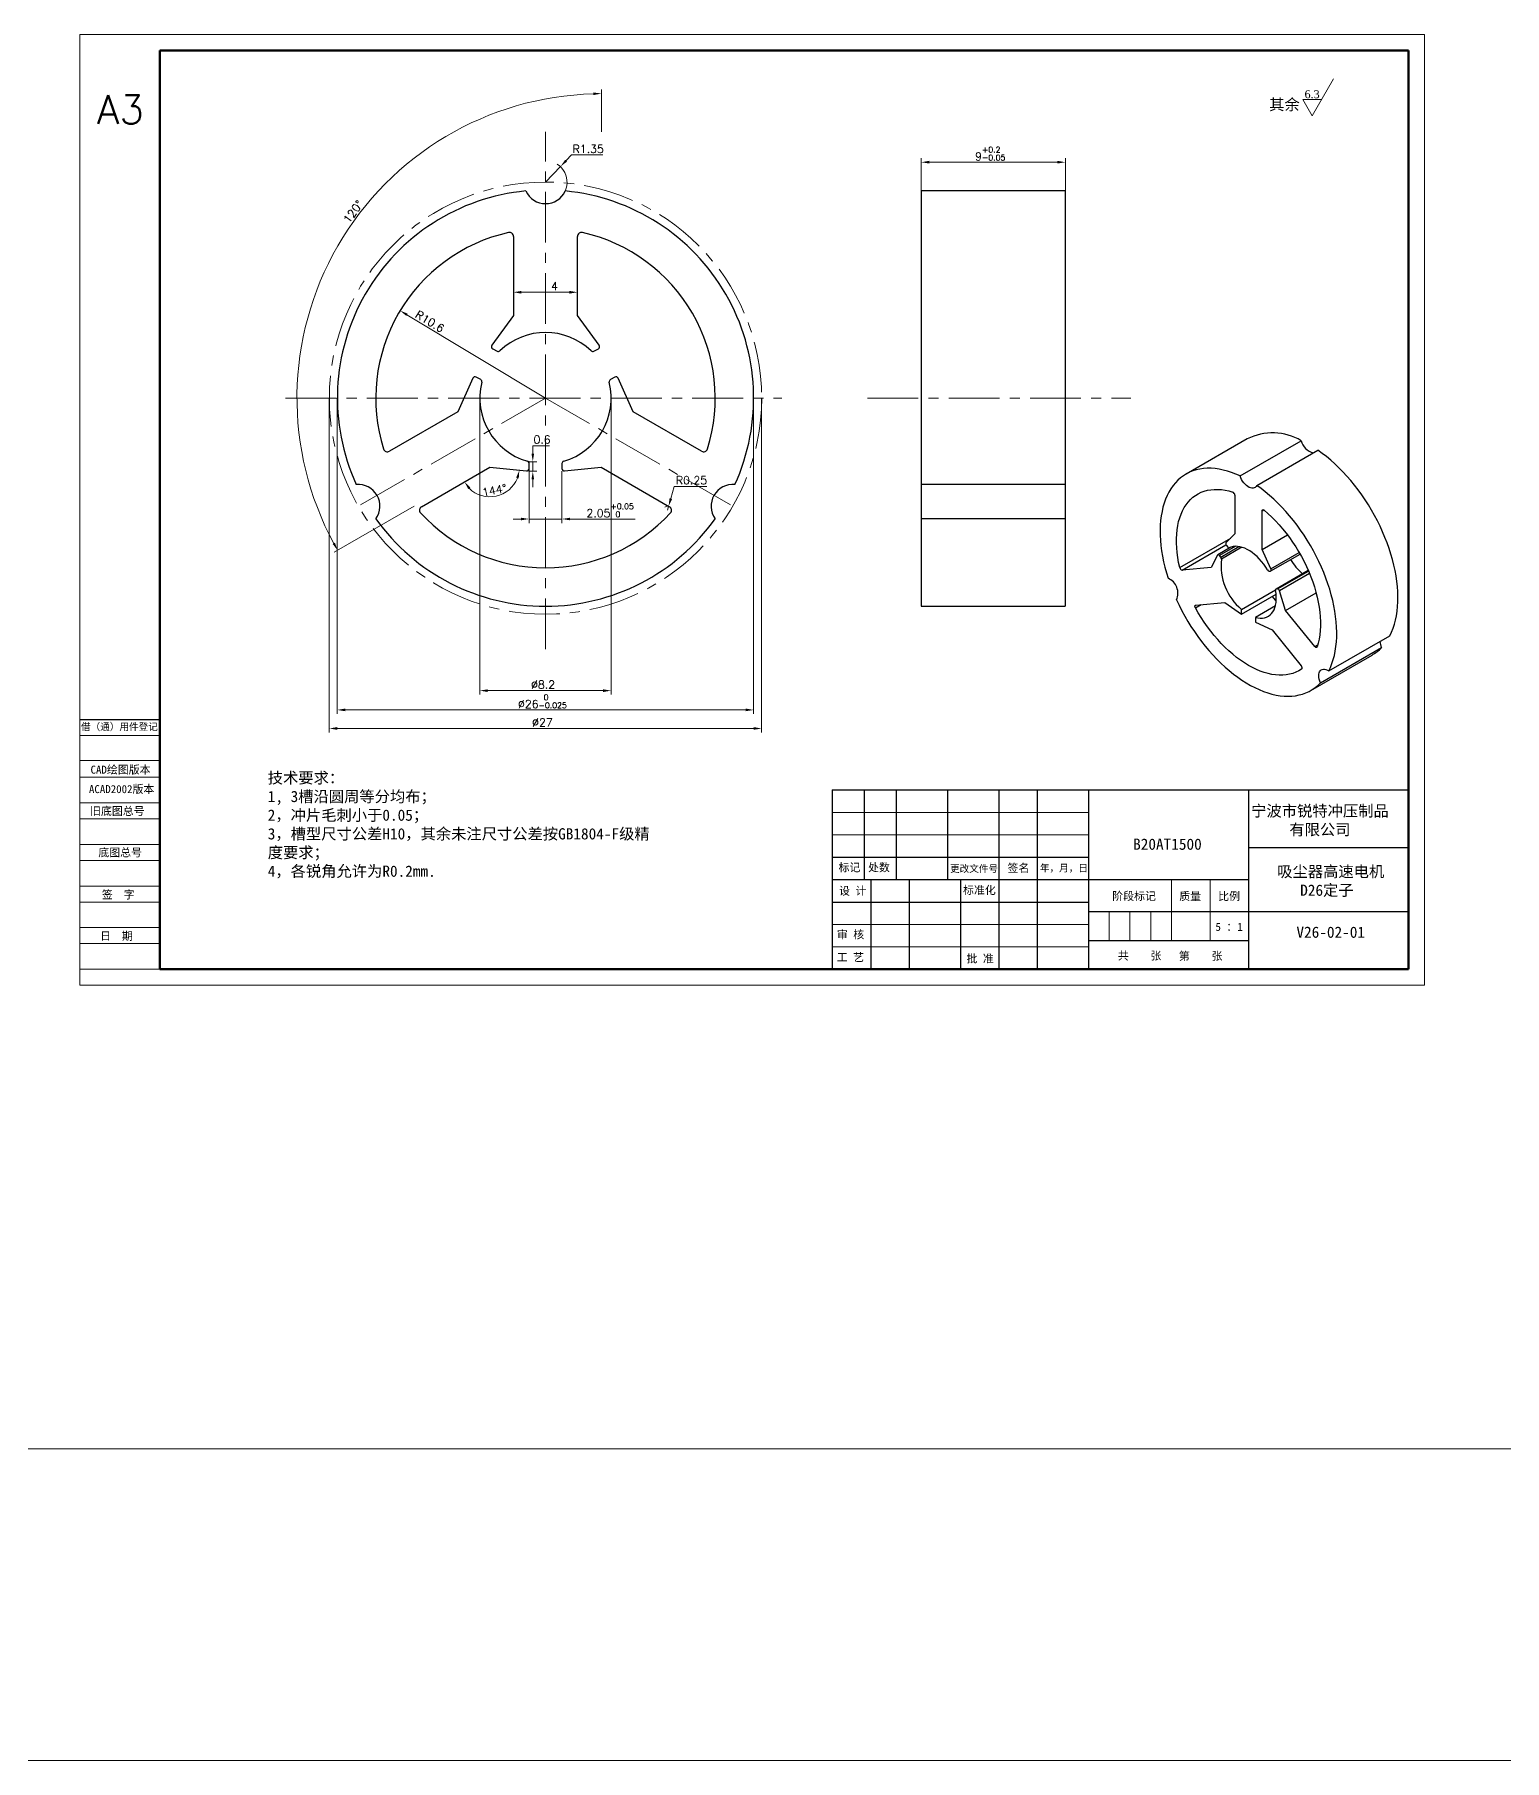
# Model space of a CAD drawing. Header units: millimetres. Extents: x 2517 to 6633, y 792 to 3241.
# Drawn here: x 3348.8 to 3440.6, y 1090.5 to 1198.3 of the extents above; entities that cross this region are included whole.
import ezdxf

# ---------------------------------------------------------------- set-up
doc = ezdxf.new("R2010")
doc.units = ezdxf.units.MM
doc.linetypes.add('CENTER', pattern=[50.8, 31.75, -6.35, 6.35, -6.35])
doc.linetypes.add('DIVIDE', pattern=[31.75, 12.7, -6.35, 0, -6.35, 0, -6.35])
for name, color, linetype, lineweight in [('中心线', 1, 'CENTER', 9), ('双点划线', 5, 'DIVIDE', 9), ('实线', 7, 'Continuous', 25), ('尺寸标注', 2, 'Continuous', 9), ('引导线', 6, 'Continuous', 9), ('文本', 3, 'Continuous', 15), ('粗实线', 9, 'Continuous', 50)]:
    doc.layers.add(name, color=color, linetype=linetype, lineweight=lineweight)
doc.styles.add('st', font='txt.shx')
doc.styles.get("Standard").update_dxf_attribs({"font": 'simfang.ttf'})
doc.dimstyles.new('st0.2', dxfattribs={"dimscale": 0.2, "dimtxt": 2.5, "dimasz": 2.5, "dimexe": 1.25, "dimexo": 0, "dimtad": 1, "dimtoh": 1, "dimdec": 3, "dimdsep": 46, "dimtxsty": 'st', "dimcen": 0, "dimclrd": 256, "dimclre": 256, "dimclrt": 256, "dimadec": 4, "dimazin": 2, "dimtfac": 1, "dimtdec": 3, "dimtmove": 0, "dimatfit": 1, "dimfxl": 0, "dimlwd": -1, "dimlwe": -1, "dimarcsym": 0})

# ---------------------------------------------------------------- blocks, each defined once
blk = doc.blocks.new('*D176')
at = {"layer": 'Defpoints', "color": 0, "ltscale": 0.1, "transparency": 16777216}
for p in [(3381.63, 1190.07), (3380.69, 1189.09)]:
    blk.add_point(p, dxfattribs=at)
at = {"layer": '尺寸标注', "ltscale": 0.1, "transparency": 16777216}
for p, q in [((3381.98, 1190.43), (3382.32, 1190.79)), ((3382.32, 1190.79), (3384.28, 1190.79)), ((3380.69, 1189.09), (3381.63, 1190.07))]:
    blk.add_line(p, q, dxfattribs=at)
blk.add_arc((3380.69, 1189.09), 1.35, 335.5744, 56.7641, dxfattribs=at)
blk.add_solid([(3381.92, 1190.48), (3382.04, 1190.37), (3381.63, 1190.07)], dxfattribs=at)
at = {"layer": '尺寸标注', "ltscale": 0.1, "transparency": 16777216, "insert": (3383.36, 1191.16), "char_height": 0.5, "attachment_point": 5, "style": 'st'}
blk.add_mtext('R1.35', dxfattribs=at)
blk = doc.blocks.new('*D177')
at = {"layer": 'Defpoints', "color": 0, "ltscale": 0.1, "transparency": 16777216}
for p in [(3367.19, 1175.59), (3394.19, 1175.59), (3394.19, 1154.95)]:
    blk.add_point(p, dxfattribs=at)
at = {"layer": '尺寸标注', "ltscale": 0.1, "transparency": 16777216}
for p, q in [((3367.19, 1175.59), (3367.19, 1154.7)), ((3394.19, 1175.59), (3394.19, 1154.7)), ((3367.69, 1154.95), (3393.69, 1154.95))]:
    blk.add_line(p, q, dxfattribs=at)
for points in [[(3367.69, 1155.04), (3367.69, 1154.87), (3367.19, 1154.95)], [(3393.69, 1155.04), (3393.69, 1154.87), (3394.19, 1154.95)]]:
    blk.add_solid(points, dxfattribs=at)
at = {"layer": '尺寸标注', "ltscale": 0.1, "transparency": 16777216, "insert": (3380.5, 1155.33), "char_height": 0.5, "attachment_point": 5, "style": 'st'}
blk.add_mtext('%%c27', dxfattribs=at)
blk = doc.blocks.new('*D178')
at = {"layer": 'Defpoints', "color": 0, "ltscale": 0.1, "transparency": 16777216}
for p in [(3367.69, 1175.59), (3393.69, 1175.59), (3393.69, 1156.11)]:
    blk.add_point(p, dxfattribs=at)
at = {"layer": '尺寸标注', "ltscale": 0.1, "transparency": 16777216}
for p, q in [((3367.69, 1175.59), (3367.69, 1155.86)), ((3393.69, 1175.59), (3393.69, 1155.86)), ((3368.19, 1156.11), (3393.19, 1156.11))]:
    blk.add_line(p, q, dxfattribs=at)
for points in [[(3368.19, 1156.2), (3368.19, 1156.03), (3367.69, 1156.11)], [(3393.19, 1156.2), (3393.19, 1156.03), (3393.69, 1156.11)]]:
    blk.add_solid(points, dxfattribs=at)
at = {"layer": '尺寸标注', "ltscale": 0.1, "transparency": 16777216, "insert": (3380.5, 1156.65), "char_height": 0.5, "attachment_point": 5, "style": 'st'}
blk.add_mtext('%%c26{}{\\H0.71x;\\C3;\\S 0^ -0.025;}', dxfattribs=at)
blk = doc.blocks.new('*D179')
at = {"layer": 'Defpoints', "color": 0, "ltscale": 0.1, "transparency": 16777216}
for p in [(3382.69, 1182.21), (3378.69, 1180.75), (3382.69, 1180.75)]:
    blk.add_point(p, dxfattribs=at)
at = {"layer": '尺寸标注', "ltscale": 0.1, "transparency": 16777216}
for p, q in [((3378.69, 1180.75), (3378.69, 1182.46)), ((3379.19, 1182.21), (3382.19, 1182.21)), ((3382.69, 1180.75), (3382.69, 1182.46))]:
    blk.add_line(p, q, dxfattribs=at)
for points in [[(3379.19, 1182.29), (3379.19, 1182.12), (3378.69, 1182.21)], [(3382.19, 1182.29), (3382.19, 1182.12), (3382.69, 1182.21)]]:
    blk.add_solid(points, dxfattribs=at)
at = {"layer": '尺寸标注', "ltscale": 0.1, "transparency": 16777216, "insert": (3381.25, 1182.58), "char_height": 0.5, "attachment_point": 5, "style": 'st'}
blk.add_mtext('4', dxfattribs=at)
blk = doc.blocks.new('*D180')
at = {"layer": 'Defpoints', "color": 0, "ltscale": 0.1, "transparency": 16777216}
for p in [(3376.59, 1175.59), (3384.79, 1175.59), (3384.79, 1157.32)]:
    blk.add_point(p, dxfattribs=at)
at = {"layer": '尺寸标注', "ltscale": 0.1, "transparency": 16777216}
for p, q in [((3376.59, 1175.59), (3376.59, 1157.07)), ((3384.79, 1175.59), (3384.79, 1157.07)), ((3377.09, 1157.32), (3384.29, 1157.32))]:
    blk.add_line(p, q, dxfattribs=at)
for points in [[(3377.09, 1157.4), (3377.09, 1157.23), (3376.59, 1157.32)], [(3384.29, 1157.4), (3384.29, 1157.23), (3384.79, 1157.32)]]:
    blk.add_solid(points, dxfattribs=at)
at = {"layer": '尺寸标注', "ltscale": 0.1, "transparency": 16777216, "insert": (3380.54, 1157.69), "char_height": 0.5, "attachment_point": 5, "style": 'st'}
blk.add_mtext('%%c8.2', dxfattribs=at)
blk = doc.blocks.new('*D181')
at = {"layer": 'Defpoints', "color": 0, "ltscale": 0.2, "transparency": 16777216}
for p in [(3379.67, 1171.02), (3381.72, 1171.02), (3381.72, 1168.04)]:
    blk.add_point(p, dxfattribs=at)
at = {"layer": '尺寸标注', "ltscale": 0.2, "transparency": 16777216}
for p, q in [((3379.67, 1171.02), (3379.67, 1167.79)), ((3381.72, 1171.02), (3381.72, 1167.79)), ((3379.17, 1168.04), (3378.67, 1168.04)), ((3379.67, 1168.04), (3381.72, 1168.04)), ((3382.22, 1168.04), (3386.3, 1168.04))]:
    blk.add_line(p, q, dxfattribs=at)
for points in [[(3379.17, 1168.12), (3379.17, 1167.96), (3379.67, 1168.04)], [(3382.22, 1168.12), (3382.22, 1167.96), (3381.72, 1168.04)]]:
    blk.add_solid(points, dxfattribs=at)
at = {"layer": '尺寸标注', "ltscale": 0.2, "transparency": 16777216, "insert": (3384.73, 1168.58), "char_height": 0.5, "attachment_point": 5, "style": 'st'}
blk.add_mtext('2.05{}{\\H0.71x;\\C3;\\S+0.05^  0;}', dxfattribs=at)
blk = doc.blocks.new('*D182')
at = {"layer": 'Defpoints', "color": 0, "ltscale": 0.1, "transparency": 16777216}
for p in [(3379.67, 1171.62), (3379.9, 1171.62), (3379.67, 1171.02)]:
    blk.add_point(p, dxfattribs=at)
at = {"layer": '尺寸标注', "ltscale": 0.1, "transparency": 16777216}
for p, q in [((3379.9, 1172.12), (3379.9, 1172.62)), ((3379.9, 1172.62), (3380.94, 1172.62)), ((3379.67, 1171.62), (3380.15, 1171.62)), ((3379.9, 1171.02), (3379.9, 1171.62)), ((3379.67, 1171.02), (3380.15, 1171.02)), ((3379.9, 1170.52), (3379.9, 1170.02))]:
    blk.add_line(p, q, dxfattribs=at)
for points in [[(3379.82, 1172.12), (3379.98, 1172.12), (3379.9, 1171.62)], [(3379.82, 1170.52), (3379.98, 1170.52), (3379.9, 1171.02)]]:
    blk.add_solid(points, dxfattribs=at)
at = {"layer": '尺寸标注', "ltscale": 0.1, "transparency": 16777216, "insert": (3380.48, 1173), "char_height": 0.5, "attachment_point": 5, "style": 'st'}
blk.add_mtext('0.6', dxfattribs=at)
blk = doc.blocks.new('*D183')
at = {"layer": 'Defpoints', "color": 0, "ltscale": 0.1, "transparency": 16777216}
for p in [(3388.32, 1168.59), (3388.38, 1168.83)]:
    blk.add_point(p, dxfattribs=at)
at = {"layer": '尺寸标注', "ltscale": 0.1, "transparency": 16777216}
for p, q in [((3388.52, 1169.32), (3388.73, 1170.08)), ((3388.73, 1170.08), (3390.77, 1170.08)), ((3388.32, 1168.59), (3388.38, 1168.83))]:
    blk.add_line(p, q, dxfattribs=at)
blk.add_arc((3388.32, 1168.59), 0.25, 60, 131.9807, dxfattribs=at)
blk.add_solid([(3388.44, 1169.34), (3388.6, 1169.29), (3388.38, 1168.83)], dxfattribs=at)
at = {"layer": '尺寸标注', "ltscale": 0.1, "transparency": 16777216, "insert": (3389.81, 1170.46), "char_height": 0.5, "attachment_point": 5, "style": 'st'}
blk.add_mtext('R0.25', dxfattribs=at)
blk = doc.blocks.new('*D184')
at = {"layer": 'Defpoints', "color": 0, "ltscale": 0.1, "transparency": 16777216}
for p in [(3384.19, 1192.22), (3365.45, 1178.9), (3384.19, 1175.59), (3372.5, 1168.84), (3384.19, 1159.91)]:
    blk.add_point(p, dxfattribs=at)
at = {"layer": '尺寸标注', "ltscale": 0.1, "transparency": 16777216}
for p, q in [((3384.19, 1192.22), (3384.19, 1194.87)), ((3372.5, 1168.84), (3367.5, 1165.96))]:
    blk.add_line(p, q, dxfattribs=at)
blk.add_arc((3384.19, 1175.59), 19.02, 91.5059, 208.4941, dxfattribs=at)
for points in [[(3383.69, 1194.69), (3383.69, 1194.53), (3384.19, 1194.62)], [(3367.54, 1166.56), (3367.4, 1166.48), (3367.71, 1166.08)]]:
    blk.add_solid(points, dxfattribs=at)
at = {"layer": '尺寸标注', "ltscale": 0.1, "transparency": 16777216, "insert": (3368.68, 1187.24), "char_height": 0.5, "attachment_point": 5, "rotation": 53.0856, "style": 'st'}
blk.add_mtext('120°', dxfattribs=at)
blk = doc.blocks.new('*D185')
at = {"layer": 'Defpoints', "color": 0, "ltscale": 0.1, "transparency": 16777216}
for p in [(3377.22, 1171.28), (3377.22, 1171.28), (3379.5, 1171.04), (3378.31, 1169.79), (3372.94, 1168.81)]:
    blk.add_point(p, dxfattribs=at)
at = {"layer": '尺寸标注', "ltscale": 0.1, "transparency": 16777216}
blk.add_arc((3377.22, 1171.28), 1.85, 225.573, 338.427, dxfattribs=at)
for points in [[(3375.87, 1169.91), (3376, 1170.01), (3375.63, 1170.36)], [(3378.86, 1170.62), (3379.02, 1170.58), (3379.06, 1171.09)]]:
    blk.add_solid(points, dxfattribs=at)
at = {"layer": '尺寸标注', "ltscale": 0.1, "transparency": 16777216, "insert": (3377.5, 1169.84), "char_height": 0.5, "attachment_point": 5, "rotation": 10.7627, "style": 'st'}
blk.add_mtext('144°', dxfattribs=at)
blk = doc.blocks.new('*D186')
at = {"layer": 'Defpoints', "color": 0, "ltscale": 0.1, "transparency": 16777216}
for p in [(3371.61, 1181.06), (3380.69, 1175.59)]:
    blk.add_point(p, dxfattribs=at)
at = {"layer": '尺寸标注', "ltscale": 0.1, "transparency": 16777216}
blk.add_line((3380.69, 1175.59), (3372.04, 1180.8), dxfattribs=at)
blk.add_solid([(3372.08, 1180.87), (3372, 1180.73), (3371.61, 1181.06)], dxfattribs=at)
at = {"layer": '尺寸标注', "ltscale": 0.1, "transparency": 16777216, "insert": (3373.47, 1180.38), "char_height": 0.5, "attachment_point": 5, "rotation": 328.9543, "style": 'st'}
blk.add_mtext('R10.6', dxfattribs=at)
blk = doc.blocks.new('*D187')
at = {"layer": 'Defpoints', "color": 0, "ltscale": 0.1, "transparency": 16777216}
for p in [(3413.16, 1190.33), (3404.16, 1188.53), (3413.16, 1188.53)]:
    blk.add_point(p, dxfattribs=at)
at = {"layer": '尺寸标注', "ltscale": 0.1, "transparency": 16777216}
for p, q in [((3404.16, 1188.53), (3404.16, 1190.58)), ((3413.16, 1188.53), (3413.16, 1190.58)), ((3404.66, 1190.33), (3412.66, 1190.33))]:
    blk.add_line(p, q, dxfattribs=at)
for points in [[(3404.66, 1190.42), (3404.66, 1190.25), (3404.16, 1190.33)], [(3412.66, 1190.42), (3412.66, 1190.25), (3413.16, 1190.33)]]:
    blk.add_solid(points, dxfattribs=at)
at = {"layer": '尺寸标注', "ltscale": 0.1, "transparency": 16777216, "insert": (3408.47, 1190.87), "char_height": 0.5, "attachment_point": 5, "style": 'st'}
blk.add_mtext('9{}{\\H0.71x;\\C3;\\S+0.2^ -0.05;}', dxfattribs=at)

msp = doc.modelspace()

# ---------------------------------------------------------------- linework, layer by layer
at = {"color": 7, "linetype": 'Continuous', "lineweight": 25}
for p, q in [((3413.1576, 1188.5341), (3404.1576, 1188.5341)), ((3404.1576, 1188.5341), (3404.1576, 1170.186)), ((3413.1576, 1188.5341), (3413.1576, 1170.186)), ((3378.694, 1185.6949), (3378.694, 1180.7539)), ((3382.694, 1180.7539), (3382.694, 1185.6949)), ((3378.694, 1180.7539), (3377.3468, 1178.8997)), ((3384.0411, 1178.8997), (3382.694, 1180.7539)), ((3377.3932, 1178.6817), (3377.6693, 1178.5222)), ((3383.7186, 1178.5222), (3383.9948, 1178.6817)), ((3376.1562, 1176.8374), (3375.224, 1174.7437)), ((3376.6443, 1176.7469), (3376.3682, 1176.9063)), ((3385.0198, 1176.9063), (3384.7436, 1176.7469)), ((3386.164, 1174.7437), (3385.2318, 1176.8374)), ((3375.224, 1174.7437), (3370.945, 1172.2732)), ((3390.443, 1172.2732), (3386.164, 1174.7437)), ((3424.5151, 1173.0478), (3420.6967, 1170.8435)), ((3424.0749, 1170.7298), (3427.8933, 1172.9341)), ((3425.1179, 1170.1277), (3428.9363, 1172.332)), ((3372.945, 1168.8091), (3377.224, 1171.2796)), ((3377.224, 1171.2796), (3379.5033, 1171.04)), ((3379.669, 1171.1892), (3379.669, 1171.508)), ((3381.719, 1171.508), (3381.719, 1171.1892)), ((3381.8847, 1171.04), (3384.164, 1171.2796)), ((3384.164, 1171.2796), (3388.443, 1168.8091)), ((3413.1576, 1170.186), (3404.1576, 1170.186)), ((3404.1576, 1170.186), (3404.1576, 1168.057)), ((3413.1576, 1170.186), (3413.1576, 1168.057)), ((3423.7479, 1169.5276), (3423.7479, 1167.1069)), ((3413.1576, 1168.057), (3404.1576, 1168.057)), ((3404.1576, 1168.057), (3404.1576, 1162.5924)), ((3413.1576, 1168.057), (3413.1576, 1162.5924)), ((3425.4449, 1166.1272), (3425.4449, 1168.5479)), ((3423.7479, 1167.1069), (3423.1902, 1166.5424)), ((3425.4449, 1166.1272), (3427.0344, 1167.0448)), ((3422.6616, 1165.7903), (3422.2757, 1165.0122)), ((3423.486, 1166.2755), (3422.6791, 1165.8097)), ((3422.8645, 1165.6629), (3422.7815, 1165.7661)), ((3423.2164, 1166.3848), (3423.2994, 1166.2816)), ((3426.0026, 1164.9188), (3425.4449, 1166.1272)), ((3425.994, 1164.797), (3427.8189, 1165.8504)), ((3422.2757, 1165.0122), (3420.4603, 1164.8499)), ((3425.8934, 1164.7841), (3425.9764, 1164.7915)), ((3428.3315, 1164.8244), (3426.3107, 1163.6578)), ((3424.1615, 1162.3944), (3426.2876, 1163.6218)), ((3426.4113, 1163.6707), (3426.3283, 1163.6633)), ((3426.9172, 1162.3327), (3426.5312, 1163.5564)), ((3404.1576, 1162.5924), (3413.1576, 1162.5924)), ((3421.3088, 1162.6629), (3423.1242, 1162.8252)), ((3423.1242, 1162.8252), (3424.1615, 1162.1005)), ((3424.1615, 1162.1005), (3426.3218, 1163.3475)), ((3426.2806, 1162.6135), (3425.0313, 1161.8923)), ((3426.9172, 1162.3327), (3428.8206, 1163.4316)), ((3424.1615, 1162.1005), (3424.1615, 1162.3944)), ((3425.0313, 1161.8923), (3425.0313, 1161.5984)), ((3425.0313, 1161.5984), (3426.0686, 1161.1254)), ((3428.7326, 1160.0744), (3426.9172, 1162.3327)), ((3426.0686, 1161.1254), (3427.884, 1158.8671)), ((3429.6123, 1158.544), (3433.4307, 1160.7483)), ((3428.4961, 1157.3331), (3432.3145, 1159.5374)), ((3429.0908, 1157.802), (3432.9092, 1160.0063))]:
    msp.add_line(p, q, dxfattribs=at)
at = {"color": 8, "linetype": 'Continuous', "lineweight": 25}
for p, q in [((3425.4449, 1168.5479), (3425.551, 1168.6091)), ((3420.306, 1165.0083), (3423.491, 1166.8469)), ((3420.4603, 1164.8499), (3423.1907, 1166.4261)), ((3423.7627, 1166.3325), (3422.7815, 1165.7661)), ((3422.8645, 1165.6629), (3424.0016, 1166.3193)), ((3424.1922, 1166.2753), (3422.9046, 1165.5321)), ((3426.0026, 1164.9188), (3427.7685, 1165.9383)), ((3428.3332, 1164.8207), (3426.3283, 1163.6633)), ((3426.4113, 1163.6707), (3428.3472, 1164.7883)), ((3428.4094, 1164.6407), (3426.5312, 1163.5564)), ((3421.2837, 1162.4885), (3421.6366, 1162.6922)), ((3428.7326, 1160.0744), (3428.9266, 1160.1864))]:
    msp.add_line(p, q, dxfattribs=at)
at = {"color": 7, "linetype": 'Continuous', "lineweight": 25, "flags": 128}
for points in [[(3433.4307, 1160.7483), (3433.5367, 1160.973), (3433.6305, 1161.2105), (3433.7118, 1161.4601), (3433.7805, 1161.7212), (3433.8364, 1161.9932), (3433.8794, 1162.2755), (3433.9094, 1162.5673), (3433.9262, 1162.8681), (3433.9299, 1163.177), (3433.9205, 1163.4933), (3433.8979, 1163.8164), (3433.8622, 1164.1453), (3433.8135, 1164.4793), (3433.752, 1164.8177), (3433.6777, 1165.1596), (3433.5908, 1165.5042), (3433.4917, 1165.8507), (3433.3804, 1166.1982), (3433.2572, 1166.546), (3433.1225, 1166.8931), (3432.9766, 1167.2388), (3432.8198, 1167.5823), (3432.6525, 1167.9227), (3432.4751, 1168.2592), (3432.288, 1168.591), (3432.0916, 1168.9173), (3431.8865, 1169.2374), (3431.6731, 1169.5504), (3431.4519, 1169.8557), (3431.2235, 1170.1524), (3430.9884, 1170.44), (3430.7471, 1170.7177), (3430.5003, 1170.9848), (3430.2485, 1171.2407), (3429.9924, 1171.4848), (3429.7324, 1171.7165), (3429.4694, 1171.9353), (3429.2038, 1172.1406), (3428.9363, 1172.332)], [(3424.0749, 1170.7298), (3423.8075, 1170.8473), (3423.5419, 1170.9486), (3423.2788, 1171.0335), (3423.0189, 1171.1019), (3422.7627, 1171.1536), (3422.5109, 1171.1884), (3422.2641, 1171.2062), (3422.0228, 1171.2071), (3421.7877, 1171.191), (3421.5593, 1171.158), (3421.3381, 1171.1081), (3421.1247, 1171.0414), (3420.9196, 1170.9582), (3420.7232, 1170.8586), (3420.5361, 1170.7428), (3420.3587, 1170.6111), (3420.1914, 1170.4639), (3420.0346, 1170.3015), (3419.8887, 1170.1242), (3419.754, 1169.9326), (3419.6309, 1169.727), (3419.5196, 1169.508), (3419.4204, 1169.276), (3419.3335, 1169.0317), (3419.2593, 1168.7756), (3419.1977, 1168.5082), (3419.149, 1168.2304), (3419.1134, 1167.9427), (3419.0908, 1167.6457), (3419.0813, 1167.3403), (3419.085, 1167.0271), (3419.1018, 1166.7069), (3419.1318, 1166.3805), (3419.1748, 1166.0486), (3419.2307, 1165.712), (3419.2994, 1165.3716), (3419.3808, 1165.0281), (3419.4746, 1164.6823), (3419.5806, 1164.3351)], [(3425.1179, 1170.1277), (3425.0759, 1170.0636), (3425.0226, 1170.0144), (3424.9595, 1169.9811), (3424.888, 1169.9647), (3424.8097, 1169.9653), (3424.7264, 1169.9831), (3424.6401, 1170.0176), (3424.5528, 1170.068), (3424.4665, 1170.1331), (3424.3832, 1170.2115), (3424.3049, 1170.3013), (3424.2333, 1170.4004), (3424.1702, 1170.5065), (3424.117, 1170.6172), (3424.0749, 1170.7298)], [(3429.6123, 1158.544), (3429.7183, 1158.7687), (3429.8121, 1159.0062), (3429.8934, 1159.2558), (3429.9622, 1159.5169), (3430.0181, 1159.7889), (3430.0611, 1160.0712), (3430.091, 1160.363), (3430.1078, 1160.6638), (3430.1115, 1160.9727), (3430.1021, 1161.289), (3430.0795, 1161.6121), (3430.0438, 1161.941), (3429.9951, 1162.275), (3429.9336, 1162.6134), (3429.8593, 1162.9553), (3429.7725, 1163.2999), (3429.6733, 1163.6464), (3429.562, 1163.9939), (3429.4388, 1164.3417), (3429.3042, 1164.6888), (3429.1582, 1165.0345), (3429.0014, 1165.378), (3428.8341, 1165.7184), (3428.6567, 1166.0549), (3428.4696, 1166.3867), (3428.2732, 1166.713), (3428.0681, 1167.0331), (3427.8547, 1167.3461), (3427.6336, 1167.6514), (3427.4051, 1167.9481), (3427.17, 1168.2357), (3426.9288, 1168.5134), (3426.682, 1168.7805), (3426.4302, 1169.0364), (3426.174, 1169.2805), (3425.9141, 1169.5122), (3425.651, 1169.731), (3425.3854, 1169.9363), (3425.1179, 1170.1277)], [(3420.306, 1165.0083), (3420.2382, 1165.3232), (3420.1836, 1165.6343), (3420.1425, 1165.9407), (3420.1149, 1166.2415), (3420.101, 1166.5357), (3420.1008, 1166.8225), (3420.1143, 1167.1009), (3420.1415, 1167.3702), (3420.1822, 1167.6295), (3420.2363, 1167.8779), (3420.3038, 1168.1149), (3420.3843, 1168.3395), (3420.4777, 1168.5512), (3420.5836, 1168.7493), (3420.7017, 1168.9332), (3420.8317, 1169.1024), (3420.9732, 1169.2562), (3421.1257, 1169.3944), (3421.2888, 1169.5163), (3421.462, 1169.6218), (3421.6447, 1169.7103), (3421.8364, 1169.7817), (3422.0365, 1169.8358), (3422.2444, 1169.8724), (3422.4595, 1169.8914), (3422.6811, 1169.8926), (3422.9085, 1169.8762), (3423.1411, 1169.8422), (3423.3781, 1169.7906), (3423.6188, 1169.7217)], [(3425.4449, 1168.5479), (3425.4476, 1168.5735), (3425.4554, 1168.5948), (3425.468, 1168.6108), (3425.4847, 1168.6205), (3425.5047, 1168.6236), (3425.527, 1168.6198), (3425.5505, 1168.6094), (3425.5741, 1168.5929)], [(3425.5741, 1168.5929), (3425.8148, 1168.3839), (3426.0518, 1168.1619), (3426.2844, 1167.9274), (3426.5118, 1167.6812), (3426.7334, 1167.4241), (3426.9484, 1167.1568), (3427.1564, 1166.8802), (3427.3565, 1166.5951), (3427.5482, 1166.3023), (3427.7309, 1166.0028), (3427.904, 1165.6974), (3428.0671, 1165.3872), (3428.2196, 1165.073), (3428.3611, 1164.7558), (3428.4911, 1164.4365), (3428.6092, 1164.1162), (3428.7152, 1163.7958), (3428.8085, 1163.4763), (3428.889, 1163.1587), (3428.9565, 1162.8439), (3429.0107, 1162.5329), (3429.0514, 1162.2266), (3429.0785, 1161.926), (3429.092, 1161.632), (3429.0918, 1161.3455), (3429.0779, 1161.0673), (3429.0503, 1160.7983), (3429.0092, 1160.5394), (3428.9546, 1160.2913), (3428.8868, 1160.0547)], [(3422.7815, 1165.7661), (3422.7653, 1165.7838), (3422.748, 1165.7981), (3422.7302, 1165.8083), (3422.7129, 1165.8141), (3422.6967, 1165.8151), (3422.6823, 1165.8113), (3422.6705, 1165.803), (3422.6616, 1165.7903)], [(3425.7927, 1164.856), (3425.6754, 1165.041), (3425.5495, 1165.2184), (3425.4161, 1165.3868), (3425.2761, 1165.5449), (3425.1308, 1165.6914), (3424.9812, 1165.8251), (3424.8285, 1165.945), (3424.674, 1166.0502), (3424.5189, 1166.1397), (3424.3643, 1166.213), (3424.2117, 1166.2693), (3424.0621, 1166.3083), (3423.9167, 1166.3297), (3423.7767, 1166.3332), (3423.6433, 1166.3188), (3423.5175, 1166.2867), (3423.4002, 1166.2372)], [(3425.9764, 1164.7915), (3425.9908, 1164.7953), (3426.0026, 1164.8037), (3426.0115, 1164.8163), (3426.017, 1164.8326), (3426.0189, 1164.8519), (3426.017, 1164.8733), (3426.0115, 1164.896), (3426.0026, 1164.9188)], [(3425.0313, 1161.8923), (3425.1831, 1161.8586), (3425.33, 1161.8435), (3425.4708, 1161.847), (3425.6044, 1161.8693), (3425.7295, 1161.9101), (3425.8451, 1161.969), (3425.9504, 1162.0456), (3426.0444, 1162.1392), (3426.1263, 1162.2491), (3426.1954, 1162.3743), (3426.2512, 1162.5138), (3426.2932, 1162.6665), (3426.3211, 1162.8309), (3426.3346, 1163.0059), (3426.3335, 1163.1899), (3426.3181, 1163.3814), (3426.2882, 1163.5788)], [(3426.3283, 1163.6633), (3426.3171, 1163.6608), (3426.3073, 1163.6556), (3426.2991, 1163.6478), (3426.2928, 1163.6376), (3426.2884, 1163.6253), (3426.2862, 1163.6111), (3426.2861, 1163.5955), (3426.2882, 1163.5788)], [(3420.1021, 1162.991), (3420.2635, 1162.6488), (3420.4353, 1162.3101), (3420.617, 1161.9755), (3420.8083, 1161.646), (3421.0085, 1161.3223), (3421.2173, 1161.0053), (3421.4342, 1160.6956), (3421.6586, 1160.3939), (3421.89, 1160.1011), (3422.1279, 1159.8178), (3422.3717, 1159.5447), (3422.6207, 1159.2824), (3422.8745, 1159.0316), (3423.1324, 1158.7929), (3423.3938, 1158.5667), (3423.6581, 1158.3538), (3423.9246, 1158.1545), (3424.1927, 1157.9694), (3424.4617, 1157.7989), (3424.7311, 1157.6434), (3425.0002, 1157.5033), (3425.2683, 1157.3788), (3425.5348, 1157.2704), (3425.799, 1157.1783), (3426.0604, 1157.1026), (3426.3183, 1157.0436), (3426.5721, 1157.0014), (3426.8212, 1156.9761), (3427.0649, 1156.9677), (3427.3028, 1156.9764), (3427.5342, 1157.002), (3427.7587, 1157.0445), (3427.9755, 1157.1038), (3428.1843, 1157.1798), (3428.3846, 1157.2723), (3428.5758, 1157.381), (3428.7575, 1157.5057), (3428.9293, 1157.6462), (3429.0908, 1157.802)], [(3421.2837, 1162.4885), (3421.2697, 1162.5186), (3421.2604, 1162.5491), (3421.256, 1162.5785), (3421.257, 1162.6053), (3421.2632, 1162.6281), (3421.2743, 1162.6459), (3421.2897, 1162.6576), (3421.3088, 1162.6629)], [(3427.9091, 1158.6637), (3427.7363, 1158.5577), (3427.5538, 1158.4687), (3427.3624, 1158.3967), (3427.1625, 1158.3421), (3426.9549, 1158.305), (3426.74, 1158.2855), (3426.5186, 1158.2837), (3426.2913, 1158.2996), (3426.0589, 1158.3331), (3425.822, 1158.3841), (3425.5814, 1158.4525), (3425.3378, 1158.5381), (3425.0919, 1158.6406), (3424.8446, 1158.7597), (3424.5964, 1158.8951), (3424.3483, 1159.0462), (3424.1009, 1159.2128), (3423.855, 1159.3941), (3423.6114, 1159.5898), (3423.3708, 1159.7992), (3423.1339, 1160.0216), (3422.9015, 1160.2565), (3422.6743, 1160.503), (3422.4529, 1160.7604), (3422.238, 1161.028), (3422.0303, 1161.3049), (3421.8304, 1161.5903), (3421.639, 1161.8832), (3421.4566, 1162.1829), (3421.2837, 1162.4885)], [(3426.0768, 1163.2061), (3426.2712, 1162.9647), (3426.328, 1162.897)], [(3428.8868, 1160.0547), (3428.8772, 1160.0352), (3428.8631, 1160.0214), (3428.8451, 1160.0141), (3428.8241, 1160.0135), (3428.8012, 1160.0197), (3428.7775, 1160.0324), (3428.7543, 1160.0509), (3428.7326, 1160.0744)], [(3427.884, 1158.8671), (3427.9031, 1158.8398), (3427.9186, 1158.8102), (3427.9297, 1158.7796), (3427.9358, 1158.7497), (3427.9368, 1158.7218), (3427.9325, 1158.6974), (3427.9231, 1158.6777), (3427.9091, 1158.6637)], [(3429.0908, 1157.802), (3429.0455, 1157.9143), (3429.0122, 1158.0268), (3428.9915, 1158.1367), (3428.9839, 1158.2415), (3428.9897, 1158.3388), (3429.0086, 1158.4263), (3429.0402, 1158.502), (3429.0839, 1158.5641), (3429.1385, 1158.6112), (3429.2029, 1158.6422), (3429.2755, 1158.6563), (3429.3546, 1158.6533), (3429.4384, 1158.6332), (3429.525, 1158.5965), (3429.6123, 1158.544)]]:
    msp.add_lwpolyline(points, dxfattribs=at)
at = {"color": 7, "linetype": 'Continuous', "lineweight": 25}
for centre, radius, start, end in [((3380.694, 1175.5924), 13, 95.425524, 204.574476), ((3380.694, 1189.0924), 1.35, 204.425624, 335.574376), ((3380.694, 1175.5924), 13, 335.425524, 84.574476), ((3380.694, 1175.5924), 10.6, 102.555858, 197.444142), ((3378.444, 1185.6949), 0.25, 0, 102.555858), ((3382.944, 1185.6949), 0.25, 77.444142, 180), ((3380.694, 1175.5924), 10.6, 342.555858, 77.444142), ((3377.4682, 1178.8116), 0.15, 144, 240), ((3380.694, 1175.5924), 4.1, 46.049671, 133.950329), ((3383.9198, 1178.8116), 0.15, 300, 36), ((3377.7443, 1178.6521), 0.15, 240, 313.950329), ((3383.6436, 1178.6521), 0.15, 226.049671, 300), ((3376.2932, 1176.7764), 0.15, 60, 156), ((3380.694, 1175.5924), 4.1, 166.049671, 253.950329), ((3376.5693, 1176.617), 0.15, 346.049671, 60), ((3380.694, 1175.5924), 4.1, 286.049671, 13.950329), ((3384.8186, 1176.617), 0.15, 120, 193.950329), ((3385.0948, 1176.7764), 0.15, 24, 120), ((3426.0983, 1169.8417), 3.5757, 59.866654, 116.279873), ((3370.82, 1172.4897), 0.25, 197.444142, 300), ((3390.568, 1172.4897), 0.25, 240, 342.555858), ((3428.9116, 1173.1832), 1.0484, 193.745519, 255.636046), ((3379.519, 1171.1892), 0.15, 264, 0), ((3379.519, 1171.508), 0.15, 0, 73.950329), ((3381.869, 1171.508), 0.15, 106.049671, 180), ((3381.869, 1171.1892), 0.15, 180, 276), ((3369.0026, 1168.8424), 1.35, 324.425624, 95.574376), ((3392.3853, 1168.8424), 1.35, 84.425624, 215.574376), ((3423.528, 1169.5213), 0.22, 1.638731, 65.630219), ((3380.694, 1175.5924), 13, 215.425524, 324.574476), ((3373.07, 1168.5926), 0.25, 120, 222.555858), ((3380.694, 1175.5924), 10.6, 222.555858, 317.444142), ((3388.318, 1168.5926), 0.25, 317.444142, 60), ((3423.3087, 1166.4812), 0.1334, 152.663255, 226.230404), ((3423.3794, 1166.3264), 0.0917, 209.271414, 283.119931), ((3420.4935, 1165.0365), 0.1896, 188.568857, 259.904928), ((3422.7391, 1165.5529), 0.1669, 352.843509, 41.246189), ((3426.4649, 1165.1377), 3.582, 173.678831, 229.982331), ((3425.9065, 1164.909), 0.1255, 204.953143, 264.036257), ((3430.5798, 1167.5108), 3.904, 210.843643, 227.937753), ((3419.1795, 1163.4063), 1.0117, 335.766383, 66.644976), ((3426.3873, 1163.5254), 0.1472, 12.16487, 80.622761), ((3433.9404, 1160.4931), 1.1404, 185.336501, 205.271181), ((3430.9818, 1161.8392), 2.6598, 300.070113, 316.438626)]:
    msp.add_arc(centre, radius, start, end, dxfattribs=at)
at = {"layer": '中心线', "ltscale": 0.1}
for p, q in [((3380.694, 1159.906), (3380.694, 1192.2218)), ((3364.4594, 1175.5924), (3395.4631, 1175.5924)), ((3380.694, 1175.5924), (3369.0026, 1168.8424)), ((3380.694, 1175.5924), (3392.3853, 1168.8424)), ((3400.802, 1175.5924), (3417.2427, 1175.5924))]:
    msp.add_line(p, q, dxfattribs=at)
msp.add_circle((3380.694, 1175.5924), 13.5, dxfattribs=at)
at = {"layer": '双点划线', "ltscale": 0.1}
for p, q in [((3379.5605, 1171.6522), (3379.669, 1171.6236)), ((3379.669, 1171.508), (3379.669, 1171.6236)), ((3379.669, 1171.1892), (3379.669, 1171.0226)), ((3379.5033, 1171.04), (3379.669, 1171.0226))]:
    msp.add_line(p, q, dxfattribs=at)
at = {"layer": '实线'}
for p, q in [((3351.5986, 1155.5102), (3356.5986, 1155.5102)), ((3356.5986, 1139.9102), (3356.5986, 1151.1102)), ((3356.5986, 1151.1102), (3356.5986, 1139.9102)), ((3398.5986, 1151.1102), (3434.5986, 1151.1102)), ((3398.6023, 1151.1102), (3398.6023, 1139.9102)), ((3400.6023, 1151.1102), (3400.6023, 1145.5102)), ((3402.6023, 1151.1102), (3402.6023, 1145.5102)), ((3405.8023, 1151.1102), (3405.8023, 1145.5102)), ((3409.0023, 1151.1102), (3409.0023, 1139.9102)), ((3411.4023, 1151.1102), (3411.4023, 1139.9102)), ((3414.6023, 1151.1102), (3414.6023, 1139.9102)), ((3424.5986, 1151.1102), (3424.5986, 1139.9102)), ((3424.5986, 1147.5102), (3434.5986, 1147.5102)), ((3398.5986, 1146.9102), (3414.6023, 1146.9102)), ((3398.5986, 1145.5102), (3414.6023, 1145.5102)), ((3401.0023, 1145.5102), (3401.0023, 1139.9102)), ((3403.4023, 1145.5102), (3403.4023, 1139.9102)), ((3406.6023, 1145.5102), (3406.6023, 1139.9102)), ((3414.6023, 1145.5102), (3424.5986, 1145.5102)), ((3398.5986, 1144.1102), (3414.6023, 1144.1102)), ((3414.6023, 1143.5102), (3434.5986, 1143.5102)), ((3414.6023, 1141.7102), (3424.5986, 1141.7102)), ((3398.5986, 1139.9102), (3434.5986, 1139.9102))]:
    msp.add_line(p, q, dxfattribs=at)
at = {"layer": '尺寸标注', "ltscale": 0.2}
msp.add_line((3054.3981, 1109.9512), (3957.6079, 1109.9512), dxfattribs=at)
at = {"layer": '引导线'}
for p, q in [((3351.5986, 1198.3102), (3435.5986, 1198.3102)), ((3351.5986, 1138.9102), (3351.5986, 1198.3102)), ((3435.5986, 1138.9102), (3435.5986, 1198.3102)), ((3356.5986, 1154.5102), (3351.5986, 1154.5102)), ((3356.5986, 1152.9423), (3351.5986, 1152.9423)), ((3356.5986, 1151.9102), (3351.5986, 1151.9102)), ((3356.5986, 1150.3102), (3351.5986, 1150.3102)), ((3398.5986, 1149.7102), (3414.6023, 1149.7102)), ((3356.5986, 1149.3102), (3351.5986, 1149.3102)), ((3356.5986, 1147.7102), (3351.5986, 1147.7102)), ((3398.5986, 1148.3102), (3414.6023, 1148.3102)), ((3356.5986, 1146.7102), (3351.5986, 1146.7102)), ((3356.5986, 1145.1102), (3351.5986, 1145.1102)), ((3356.5986, 1144.1102), (3351.5986, 1144.1102)), ((3356.5986, 1142.5102), (3351.5986, 1142.5102)), ((3398.5986, 1142.7102), (3414.6023, 1142.7102)), ((3356.5986, 1141.5102), (3351.5986, 1141.5102)), ((3398.5986, 1141.3102), (3414.6023, 1141.3102)), ((3356.5986, 1139.9102), (3351.5986, 1139.9102)), ((3351.5986, 1138.9102), (3435.5986, 1138.9102)), ((3172.8766, 1090.4743), (3508.9035, 1090.4743))]:
    msp.add_line(p, q, dxfattribs=at)
at = {"layer": '文本'}
for p, q in [((3428.5709, 1193.235), (3429.9012, 1195.539)), ((3429.1529, 1194.243), (3427.989, 1194.243)), ((3427.989, 1194.243), (3428.5709, 1193.235))]:
    msp.add_line(p, q, dxfattribs=at)
at = {"layer": '文本', "ltscale": 0.2}
for p, q in [((3419.7986, 1145.5102), (3419.7986, 1141.7102)), ((3422.1986, 1145.5102), (3422.1986, 1141.7102)), ((3415.8986, 1143.5102), (3415.8986, 1141.7102)), ((3417.1986, 1143.5102), (3417.1986, 1141.7102)), ((3418.4986, 1143.5102), (3418.4986, 1141.7102))]:
    msp.add_line(p, q, dxfattribs=at)
at = {"layer": '粗实线'}
for p, q in [((3356.5986, 1139.9102), (3356.5986, 1197.3102)), ((3356.5986, 1197.3102), (3434.5986, 1197.3102)), ((3434.5986, 1139.9102), (3434.5986, 1197.3102)), ((3356.5986, 1139.9102), (3434.5986, 1139.9102))]:
    msp.add_line(p, q, dxfattribs=at)

# ---------------------------------------------------------------- texts
at = {"layer": '实线', "ltscale": 0.2, "insert": (3352.6869, 1194.5213), "char_height": 1.8, "width": 5, "attachment_point": 1, "style": 'st'}
msp.add_mtext('A3', dxfattribs=at)
at = {"layer": '实线', "char_height": 0.7, "attachment_point": 5}
for s, insert, width in [('宁波市锐特冲压制品\\P有限公司', (3429.0629, 1149.1818), 12.63596), ('B20AT1500', (3419.537, 1147.7187), 7.8742), (' 吸尘器高速电机\\PD26定子', (3429.4985, 1145.3946), 12.63596), ('V26-02-01', (3429.7356, 1142.2199), 9.2005)]:
    msp.add_mtext(s, dxfattribs=dict(at, insert=insert, width=width))
at = {"layer": '文本'}
for s, insert, char_height, width, attachment_point in [('{\\fTimes New Roman|b0|i0|c0|p18;6.3}', (3428.1007, 1194.832), 0.5, 2.92, 1), ('其余', (3426.8447, 1193.508), 0.7, 12.63596, 8), ('技术要求：\\P1, 3槽沿圆周等分均布；\\P2，冲片毛刺小于0.05；\\P3，槽型尺寸公差H10，其余未注尺寸公差按GB1804-F级精度要求；\\P4，各锐角允许为R0.2mm.\\P   ', (3363.3443, 1148.3205), 0.7, 23.880809, 4)]:
    msp.add_mtext(s, dxfattribs=dict(at, insert=insert, char_height=char_height, width=width, attachment_point=attachment_point))
at = {"layer": '文本', "ltscale": 0.2, "attachment_point": 5}
for s, insert, char_height, width in [('借（通）用件登记', (3354.081, 1155.0314), 0.44, 10.22572), ('CAD绘图版本', (3354.1521, 1152.3492), 0.5, 15.159404), ('ACAD2002版本', (3354.2206, 1151.1349), 0.5, 11.701904), ('旧底图总号', (3353.9501, 1149.7622), 0.5, 13.237686), ('底图总号', (3354.1287, 1147.1757), 0.5, 2.90232), ('标记', (3399.6754, 1146.2419), 0.5, 2.90232), ('处数', (3401.5194, 1146.2376), 0.5, 2.90232), ('更改文件号', (3407.4588, 1146.1713), 0.44, 6.437633), ('签名', (3410.2318, 1146.2032), 0.5, 2.90232), ('年，月，日', (3413.0702, 1146.1989), 0.44, 2.90232), ('签  字', (3354.0066, 1144.5436), 0.5, 2.90232), ('设 计', (3399.8799, 1144.7782), 0.5, 2.90232), ('标准化', (3407.7927, 1144.8237), 0.5, 2.90232), ('阶段标记', (3417.4539, 1144.4527), 0.5, 2.90232), ('质量', (3420.9565, 1144.4411), 0.5, 2.90232), ('比例', (3423.3907, 1144.4411), 0.5, 2.90232), ('日  期', (3353.895, 1141.956), 0.5, 2.90232), ('审 核', (3399.7433, 1142.0501), 0.5, 2.90232), ('5 ：1', (3423.3879, 1142.5539), 0.5, 2.90232), ('工 艺', (3399.7353, 1140.6405), 0.5, 2.90232), ('共    张', (3417.8, 1140.7263), 0.5, 2.90232), ('第    张', (3421.6133, 1140.7083), 0.5, 2.90232), ('批 准', (3407.8383, 1140.5473), 0.5, 2.90232)]:
    msp.add_mtext(s, dxfattribs=dict(at, insert=insert, char_height=char_height, width=width))

# ---------------------------------------------------------------- dimensions: what is measured, and where the dimension line sits
at = {"layer": '尺寸标注', "ltscale": 0.1}
for base, line1, line2, picture, middle in [((3365.45352, 1178.89582), ((3384.18825, 1159.90604), (3384.18825, 1192.22179)), ((3384.18825, 1175.59238), (3372.4969, 1168.84238)), '*D184', (3368.97813, 1187.01844)), ((3378.30857, 1169.78671), ((3372.94499, 1168.80909), (3377.22395, 1171.27955)), ((3377.22395, 1171.27955), (3379.50331, 1171.03998)), '*D185', (3377.56854, 1169.46676))]:
    dim = msp.add_angular_dim_2l(base=base, line1=line1, line2=line2, dimstyle='st0.2', dxfattribs=at)
    dim.commit()
    dim.dimension.update_dxf_attribs({"geometry": picture, "text_midpoint": middle, "dimtype": 162})
for center, mpoint, picture, middle in [((3380.694, 1189.0924), (3381.6292, 1190.066), '*D176', (3383.3636, 1190.7872)), ((3380.694, 1175.5924), (3371.6124, 1181.059), '*D186', (3373.2766, 1180.0572)), ((3388.318, 1168.5926), (3388.384, 1168.8337), '*D183', (3389.8092, 1170.0821))]:
    dim = msp.add_radius_dim(center=center, mpoint=mpoint, dimstyle='st0.2', dxfattribs=at)
    dim.commit()
    dim.dimension.update_dxf_attribs({"geometry": picture, "text_midpoint": middle, "dimtype": 164})
for base, p1, p2, text, override, picture, middle in [((3413.1576, 1190.3319), (3404.1576, 1188.5341), (3413.1576, 1188.5341), '<>{}{\\H0.71x;\\C3;\\S+0.2^ -0.05;}', {"dimtp": 0.2, "dimtm": 0.05, "dimtdec": 3, "dimtzin": 8}, '*D187', (3408.4706, 1190.3319)), ((3393.694, 1156.1127), (3367.694, 1175.5924), (3393.694, 1175.5924), '%%c<>{}{\\H0.71x;\\C3;\\S 0^ -0.025;}', {"dimtp": 0, "dimtm": 0.025, "dimtdec": 3, "dimtzin": 8}, '*D178', (3380.5031, 1156.1127))]:
    dim = msp.add_linear_dim(base=base, p1=p1, p2=p2, text=text, dimstyle='st0.2', override=override, dxfattribs=at)
    dim.commit()
    dim.dimension.update_dxf_attribs({"geometry": picture, "text_midpoint": middle, "dimtype": 160})
dim = msp.add_linear_dim(base=(3382.694, 1182.2059), p1=(3378.694, 1180.7539), p2=(3382.694, 1180.7539), dimstyle='st0.2', dxfattribs=at)
dim.commit()
dim.dimension.update_dxf_attribs({"geometry": '*D179', "text_midpoint": (3381.2529, 1182.2059), "dimtype": 160})
for base, p1, p2, picture, middle in [((3394.194, 1154.9519), (3367.194, 1175.5924), (3394.194, 1175.5924), '*D177', (3380.5031, 1154.9519)), ((3384.794, 1157.3151), (3376.594, 1175.5924), (3384.794, 1175.5924), '*D180', (3380.5445, 1157.3151))]:
    dim = msp.add_linear_dim(base=base, p1=p1, p2=p2, text='%%c<>', dimstyle='st0.2', dxfattribs=at)
    dim.commit()
    dim.dimension.update_dxf_attribs({"geometry": picture, "text_midpoint": middle, "dimtype": 160})
dim = msp.add_linear_dim(base=(3379.9012, 1171.6226), p1=(3379.669, 1171.0226), p2=(3379.669, 1171.6226), angle=90, dimstyle='st0.2', dxfattribs=at)
dim.commit()
dim.dimension.update_dxf_attribs({"geometry": '*D182', "text_midpoint": (3380.4845, 1172.6226), "dimtype": 160})
at = {"layer": '尺寸标注', "ltscale": 0.2}
dim = msp.add_linear_dim(base=(3381.719, 1168.0408), p1=(3379.669, 1171.0226), p2=(3381.719, 1171.0226), text='<>{}{\\H0.71x;\\C3;\\S+0.05^  0;}', dimstyle='st0.2', override={"dimtp": 0.05, "dimtm": 0, "dimtdec": 3, "dimtzin": 8}, dxfattribs=at)
dim.commit()
dim.dimension.update_dxf_attribs({"geometry": '*D181', "text_midpoint": (3384.729, 1168.0408), "dimtype": 160})

doc.saveas('drawing.dxf')
